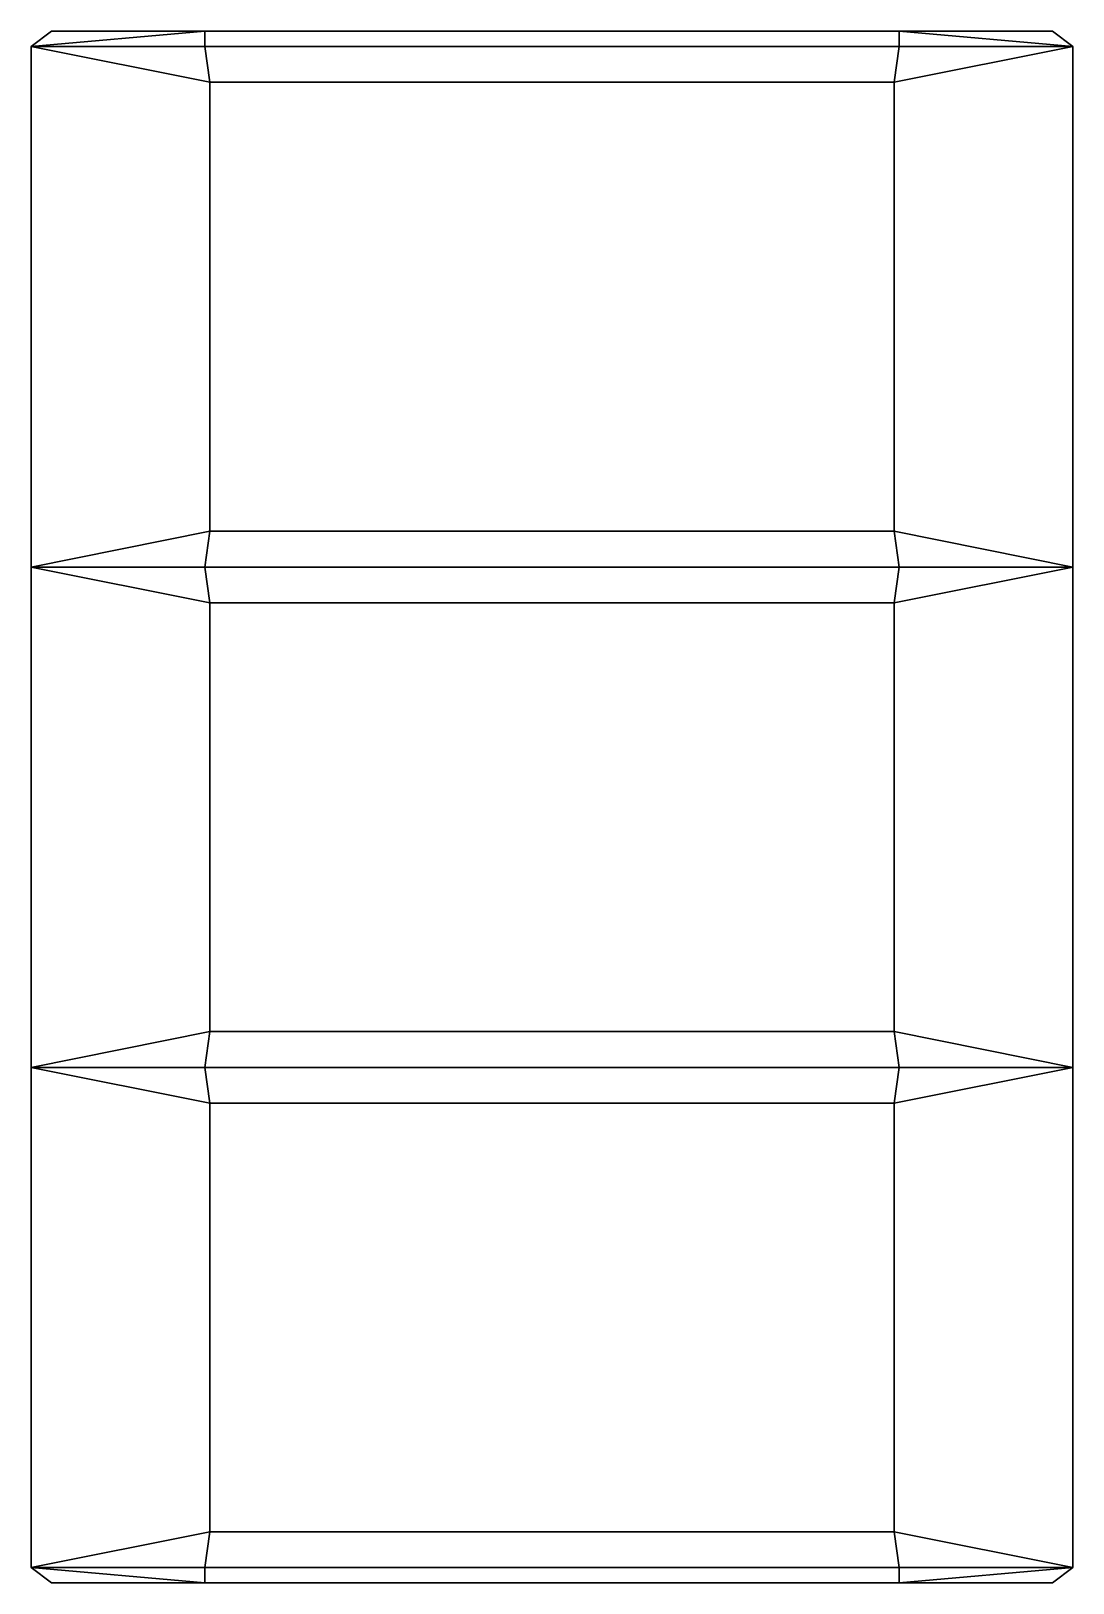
# Model space of a CAD drawing. Extents: x -1.02 to 1.02, y 0.25 to 3.29.
import ezdxf

# ---------------------------------------------------------------- set-up
doc = ezdxf.new("R2010")
doc.units = 0
doc.layers.add('TENT2', color=2, linetype='CONTINUOUS')

msp = doc.modelspace()

# ---------------------------------------------------------------- linework, layer by layer
at = {"layer": 'TENT2'}
for points in [[(-1.02, 3.26, 1.59), (-1.02, 3.26, 2.51), (-0.98, 3.29, 2.51), (-0.98, 3.29, 1.59)], [(-0.68, 3.26, 2.84), (-0.68, 3.26, 2.84), (-0.68, 3.29, 2.8), (-1.02, 3.26, 2.51)], [(-0.68, 3.29, 2.8), (-0.68, 3.29, 2.8), (-0.98, 3.29, 2.51), (-1.02, 3.26, 2.51)], [(-0.98, 3.29, 1.59), (-0.98, 3.29, 2.51), (-0.68, 3.29, 2.51), (-0.68, 3.29, 1.59)], [(-0.98, 3.29, 2.51), (-0.68, 3.29, 2.8), (-0.68, 3.29, 2.8), (-0.68, 3.29, 2.51)], [(-0.68, 3.26, 2.84), (0.68, 3.26, 2.84), (0.68, 3.29, 2.8), (-0.68, 3.29, 2.8)], [(-0.68, 3.29, 2.51), (-0.68, 3.29, 2.8), (0.68, 3.29, 2.8), (0.68, 3.29, 2.51)], [(0.68, 3.29, 1.59), (0.68, 3.29, 2.51), (0.98, 3.29, 2.51), (0.98, 3.29, 1.59)], [(1.02, 3.26, 2.51), (0.68, 3.29, 2.8), (0.68, 3.26, 2.84)], [(0.98, 3.29, 2.51), (0.68, 3.29, 2.8), (1.02, 3.26, 2.51)], [(0.68, 3.29, 2.51), (0.68, 3.29, 2.8), (0.68, 3.29, 2.8), (0.98, 3.29, 2.51)], [(0.98, 3.29, 1.59), (0.98, 3.29, 2.51), (1.02, 3.26, 2.51), (1.02, 3.26, 1.59)], [(-1.02, 2.24, 1.59), (-1.02, 2.24, 2.51), (-1.02, 3.26, 2.51), (-1.02, 3.26, 1.59)], [(-1.02, 2.24, 2.51), (-0.67, 2.31, 2.8), (-0.67, 3.19, 2.8), (-1.02, 3.26, 2.51)], [(-1.02, 3.26, 2.51), (-0.67, 3.19, 2.8), (-0.68, 3.26, 2.84)], [(0.68, 3.26, 2.84), (-0.68, 3.26, 2.84), (-0.67, 3.19, 2.8), (0.67, 3.19, 2.8)], [(1.02, 3.26, 2.51), (0.67, 3.19, 2.8), (0.67, 2.31, 2.8), (1.02, 2.24, 2.51)], [(0.68, 3.26, 2.84), (0.68, 3.26, 2.84), (0.67, 3.19, 2.8), (1.02, 3.26, 2.51)], [(1.02, 3.26, 1.59), (1.02, 3.26, 2.51), (1.02, 2.24, 2.51), (1.02, 2.24, 1.59)], [(-0.67, 2.31, 2.8), (0.67, 2.31, 2.8), (0.67, 3.19, 2.8), (-0.67, 3.19, 2.8)], [(-0.68, 2.24, 2.84), (-0.68, 2.24, 2.84), (-0.67, 2.31, 2.8), (-1.02, 2.24, 2.51)], [(-0.68, 2.24, 2.84), (0.68, 2.24, 2.84), (0.67, 2.31, 2.8), (-0.67, 2.31, 2.8)], [(1.02, 2.24, 2.51), (0.67, 2.31, 2.8), (0.68, 2.24, 2.84)], [(-1.02, 2.24, 2.51), (-0.67, 2.17, 2.8), (-0.68, 2.24, 2.84)], [(-1.02, 1.26, 1.59), (-1.02, 1.74, 2.24), (-1.02, 1.82, 2.24), (-1.02, 2.24, 1.59)], [(-1.02, 1.26, 2.51), (-0.67, 1.33, 2.8), (-0.67, 2.17, 2.8), (-1.02, 2.24, 2.51)], [(-1.02, 1.74, 2.46), (-1.02, 1.26, 2.51), (-1.02, 2.24, 2.51), (-1.02, 1.82, 2.46)], [(-1.02, 2, 2.26), (-1.02, 2, 2.44), (-1.02, 2.24, 2.51), (-1.02, 2.24, 1.59)], [(-1.02, 1.82, 2.46), (-1.02, 2.24, 2.51), (-1.02, 2.24, 2.51), (-1.02, 1.98, 2.46)], [(-1.02, 1.98, 2.46), (-1.02, 2.24, 2.51), (-1.02, 2.24, 2.51), (-1.02, 2, 2.44)], [(-1.02, 2.24, 1.59), (-1.02, 1.82, 2.24), (-1.02, 1.98, 2.24), (-1.02, 2.24, 1.59)], [(-1.02, 2.24, 1.59), (-1.02, 1.98, 2.24), (-1.02, 2, 2.26), (-1.02, 2.24, 1.59)], [(-0.67, 2.17, 2.8), (0.67, 2.17, 2.8), (0.68, 2.24, 2.84), (-0.68, 2.24, 2.84)], [(0.68, 2.24, 2.84), (0.68, 2.24, 2.84), (0.67, 2.17, 2.8), (1.02, 2.24, 2.51)], [(1.02, 2.24, 2.51), (0.67, 2.17, 2.8), (0.67, 1.33, 2.8), (1.02, 1.26, 2.51)], [(1.02, 2.24, 1.59), (1.02, 1.82, 2.24), (1.02, 1.74, 2.24), (1.02, 1.26, 1.59)], [(1.02, 1.82, 2.46), (1.02, 2.24, 2.51), (1.02, 1.26, 2.51), (1.02, 1.74, 2.46)], [(1.02, 2.24, 1.59), (1.02, 2.24, 2.51), (1.02, 2, 2.44), (1.02, 2, 2.26)], [(1.02, 1.98, 2.46), (1.02, 2.24, 2.51), (1.02, 2.24, 2.51), (1.02, 1.82, 2.46)], [(1.02, 2, 2.44), (1.02, 2.24, 2.51), (1.02, 2.24, 2.51), (1.02, 1.98, 2.46)], [(1.02, 2.24, 1.59), (1.02, 1.98, 2.24), (1.02, 1.82, 2.24), (1.02, 2.24, 1.59)], [(1.02, 2.24, 1.59), (1.02, 2, 2.26), (1.02, 1.98, 2.24), (1.02, 2.24, 1.59)], [(-0.67, 1.33, 2.8), (0.67, 1.33, 2.8), (0.67, 2.17, 2.8), (-0.67, 2.17, 2.8)], [(-1.02, 1.74, 2.24), (-1.02, 1.76, 2.26), (-1.02, 1.8, 2.26), (-1.02, 1.82, 2.24)], [(-1.02, 1.76, 2.44), (-1.02, 1.74, 2.46), (-1.02, 1.82, 2.46), (-1.02, 1.8, 2.44)], [(-1.02, 1.76, 2.26), (-1.02, 1.76, 2.44), (-1.02, 1.8, 2.44), (-1.02, 1.8, 2.26)], [(1.02, 1.82, 2.24), (1.02, 1.8, 2.26), (1.02, 1.76, 2.26), (1.02, 1.74, 2.24)], [(1.02, 1.8, 2.44), (1.02, 1.82, 2.46), (1.02, 1.74, 2.46), (1.02, 1.76, 2.44)], [(1.02, 1.8, 2.26), (1.02, 1.8, 2.44), (1.02, 1.76, 2.44), (1.02, 1.76, 2.26)], [(-1.02, 1.26, 1.59), (-1.02, 1.58, 2.24), (-1.02, 1.74, 2.24), (-1.02, 1.26, 1.59)], [(-1.02, 1.58, 2.46), (-1.02, 1.26, 2.51), (-1.02, 1.26, 2.51), (-1.02, 1.74, 2.46)], [(1.02, 1.26, 1.59), (1.02, 1.74, 2.24), (1.02, 1.58, 2.24), (1.02, 1.26, 1.59)], [(1.02, 1.74, 2.46), (1.02, 1.26, 2.51), (1.02, 1.26, 2.51), (1.02, 1.58, 2.46)], [(-1.02, 1.26, 1.59), (-1.02, 1.56, 2.26), (-1.02, 1.58, 2.24), (-1.02, 1.26, 1.59)], [(-1.02, 1.56, 2.44), (-1.02, 1.26, 2.51), (-1.02, 1.26, 2.51), (-1.02, 1.58, 2.46)], [(-1.02, 1.26, 1.59), (-1.02, 1.26, 2.51), (-1.02, 1.56, 2.44), (-1.02, 1.56, 2.26)], [(1.02, 1.26, 1.59), (1.02, 1.58, 2.24), (1.02, 1.56, 2.26), (1.02, 1.26, 1.59)], [(1.02, 1.58, 2.46), (1.02, 1.26, 2.51), (1.02, 1.26, 2.51), (1.02, 1.56, 2.44)], [(1.02, 1.56, 2.26), (1.02, 1.56, 2.44), (1.02, 1.26, 2.51), (1.02, 1.26, 1.59)], [(-0.68, 1.26, 2.84), (-0.68, 1.26, 2.84), (-0.67, 1.33, 2.8), (-1.02, 1.26, 2.51)], [(-0.68, 1.26, 2.84), (0.68, 1.26, 2.84), (0.67, 1.33, 2.8), (-0.67, 1.33, 2.8)], [(1.02, 1.26, 2.51), (0.67, 1.33, 2.8), (0.68, 1.26, 2.84)], [(-1.02, 0.28, 1.59), (-1.02, 0.28, 2.51), (-1.02, 1.26, 2.51), (-1.02, 1.26, 1.59)], [(-1.02, 1.26, 2.51), (-0.67, 1.19, 2.8), (-0.68, 1.26, 2.84)], [(-1.02, 0.28, 2.51), (-0.67, 0.35, 2.8), (-0.67, 1.19, 2.8), (-1.02, 1.26, 2.51)], [(-0.67, 1.19, 2.8), (0.67, 1.19, 2.8), (0.68, 1.26, 2.84), (-0.68, 1.26, 2.84)], [(0.68, 1.26, 2.84), (0.68, 1.26, 2.84), (0.67, 1.19, 2.8), (1.02, 1.26, 2.51)], [(1.02, 1.26, 2.51), (0.67, 1.19, 2.8), (0.67, 0.35, 2.8), (1.02, 0.28, 2.51)], [(1.02, 1.26, 1.59), (1.02, 1.26, 2.51), (1.02, 0.28, 2.51), (1.02, 0.28, 1.59)], [(-0.67, 0.35, 2.8), (0.67, 0.35, 2.8), (0.67, 1.19, 2.8), (-0.67, 1.19, 2.8)], [(-0.68, 0.28, 2.84), (-0.68, 0.28, 2.84), (-0.67, 0.35, 2.8), (-1.02, 0.28, 2.51)], [(-0.68, 0.28, 2.84), (0.68, 0.28, 2.84), (0.67, 0.35, 2.8), (-0.67, 0.35, 2.8)], [(1.02, 0.28, 2.51), (0.67, 0.35, 2.8), (0.68, 0.28, 2.84)], [(-1.02, 0.28, 2.51), (-0.68, 0.25, 2.8), (-0.68, 0.28, 2.84)], [(-0.98, 0.25, 2.51), (-0.68, 0.25, 2.8), (-1.02, 0.28, 2.51)], [(-0.98, 0.25, 1.59), (-0.98, 0.25, 2.51), (-1.02, 0.28, 2.51), (-1.02, 0.28, 1.59)], [(0.68, 0.28, 2.84), (-0.68, 0.28, 2.84), (-0.68, 0.25, 2.8), (0.68, 0.25, 2.8)], [(0.68, 0.28, 2.84), (0.68, 0.28, 2.84), (0.68, 0.25, 2.8), (1.02, 0.28, 2.51)], [(0.68, 0.25, 2.8), (0.68, 0.25, 2.8), (0.98, 0.25, 2.51), (1.02, 0.28, 2.51)], [(1.02, 0.28, 1.59), (1.02, 0.28, 2.51), (0.98, 0.25, 2.51), (0.98, 0.25, 1.59)], [(0.98, 0.25, 1.59), (0.98, 0.25, 2.51), (-0.98, 0.25, 2.51), (-0.98, 0.25, 1.59)], [(0.98, 0.25, 2.51), (0.68, 0.25, 2.8), (-0.68, 0.25, 2.8), (-0.98, 0.25, 2.51)]]:
    msp.add_3dface(points, dxfattribs=at)

doc.saveas('drawing.dxf')
